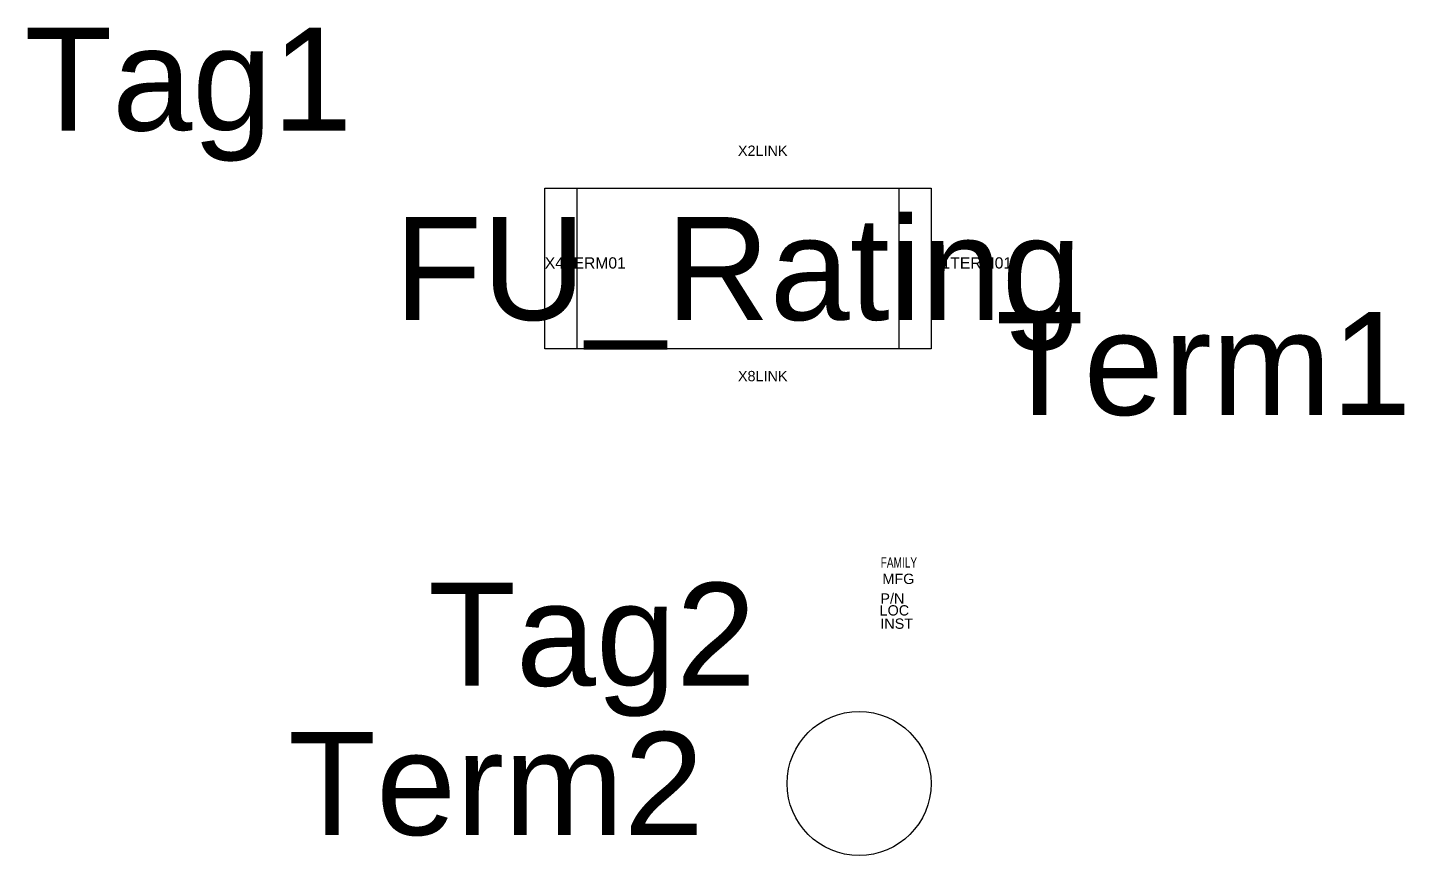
# Model space of a CAD drawing. Header units: inches. Extents: x -3.88 to 0.46, y -0.57 to 0.23.
# Drawn here: x -0.877 to 0.46, y -0.57 to 0.234 of the extents above; entities outside this region: 3.
import ezdxf
from ezdxf.enums import TextEntityAlignment as Align

# ---------------------------------------------------------------- set-up
doc = ezdxf.new("R2010")
doc.units = ezdxf.units.IN
doc.header["$MEASUREMENT"] = 0
doc.styles.add('INERCONNECT TABLES', font='arial.ttf', dxfattribs={"height": 0.1})
doc.styles.add('WD', font='arial.ttf', dxfattribs={"height": 1})

msp = doc.modelspace()

# ---------------------------------------------------------------- linework, layer by layer
for p, q in [((-0.375, -0.0781), (-0.375, 0.0781)), ((-0.375, 0.0781), (0, 0.0781)), ((-0.3438, 0.0781), (-0.3438, -0.0781)), ((-0.0312, 0.0781), (-0.0312, -0.0781)), ((0, 0.0781), (0, -0.0781)), ((0, -0.0781), (-0.375, -0.0781))]:
    msp.add_line(p, q)
msp.add_circle((-0.0699, -0.5), 0.0699)

# ---------------------------------------------------------------- texts
at = {"style": 'INERCONNECT TABLES', "flags": 8}
for tag, text, p in [('Tag1', 'FU', (-0.5619, 0.184)), ('Desc1', '', (-3.5, -0.0813)), ('Desc2', '', (-3.5, -0.2313)), ('Desc3', '', (-3.5, -0.3813))]:
    msp.add_attdef(tag, text=text, height=0.1, dxfattribs=at).set_placement(p, align=Align.MIDDLE_RIGHT)
at = {"style": 'WD', "flags": 9}
for tag, p, height in [('X2LINK', (-0.1875, 0.1094), 0.01), ('X4TERM01', (-0.375, 0), 0.0109), ('X1TERM01', (0, 0), 0.0109), ('X8LINK', (-0.1875, -0.1094), 0.01)]:
    msp.add_attdef(tag, p, '', height=height, dxfattribs=at)
at = {"style": 'INERCONNECT TABLES', "flags": 8}
msp.add_attdef('FU_Rating', text='', height=0.1, dxfattribs=at).set_placement((-0.1875, 0), align=Align.MIDDLE_CENTER)
msp.add_attdef('Term1', text='', height=0.1, dxfattribs=at).set_placement((0.0628, -0.0422), align=Align.TOP_LEFT)
at = {"style": 'WD', "width": 0.7, "flags": 9}
msp.add_attdef('FAMILY', (-0.0489, -0.2904), '', height=0.01, dxfattribs=at)
at = {"linetype": 'Continuous', "style": 'INERCONNECT TABLES', "flags": 8}
for tag, p in [('Tag2', (-0.1699, -0.3551)), ('Term2', (-0.2205, -0.5))]:
    msp.add_attdef(tag, text='', height=0.1, dxfattribs=at).set_placement(p, align=Align.MIDDLE_RIGHT)
at = {"linetype": 'Continuous', "style": 'INERCONNECT TABLES', "flags": 9}
msp.add_attdef('MFG', text='', height=0.01, dxfattribs=at).set_placement((-0.0162, -0.3063), align=Align.RIGHT)
for tag, p in [('P/N', (-0.0492, -0.3254)), ('LOC', (-0.05, -0.3369)), ('INST', (-0.0493, -0.3498))]:
    msp.add_attdef(tag, p, '', height=0.01, dxfattribs=at)

doc.saveas('drawing.dxf')
